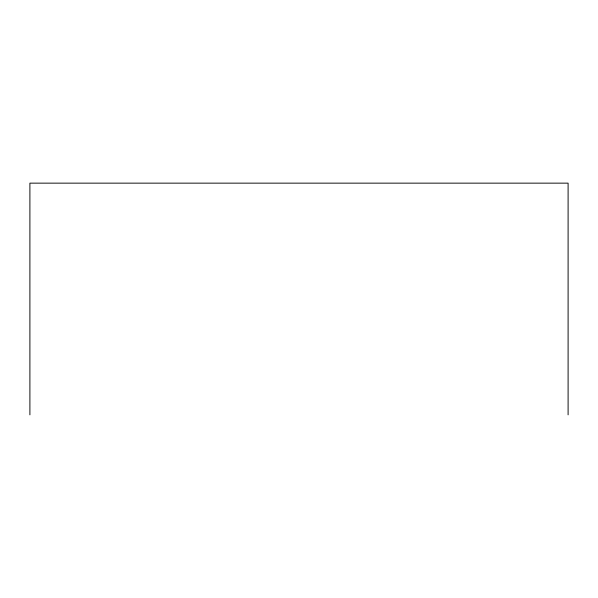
<?xml version="1.0" encoding="UTF-8"?>
<svg xmlns="http://www.w3.org/2000/svg" width="598" height="598" viewBox="0 0 598 598"><rect width="100%" height="100%" fill="white"/><g stroke="black" fill="none" stroke-linecap="round" stroke-linejoin="round"><path stroke-width="0.9" d="M568.1 414.855L568.1 183.145L29.9 183.145L29.9 414.855"/></g></svg>
